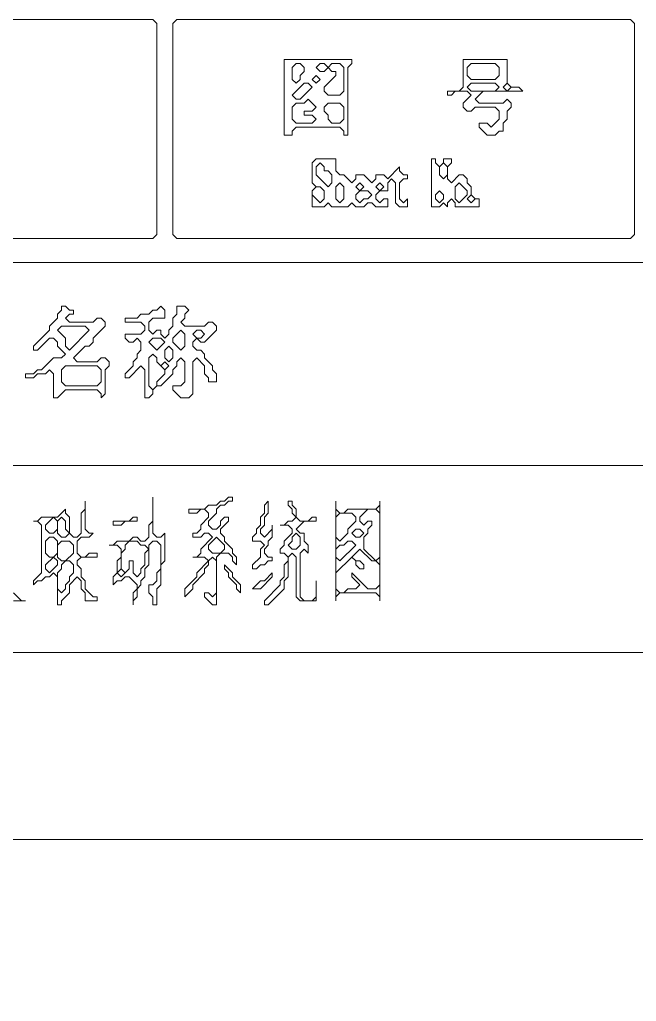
# Model space of a CAD drawing. Extents: x 58 to 1298, y 69 to 1823.
# Drawn here: x 641.5 to 796.5, y 1162.4 to 1409 of the extents above; entities that cross this region are included whole.
import ezdxf

# ---------------------------------------------------------------- set-up
doc = ezdxf.new("R2010")
doc.units = 0
doc.layers.add('TRACE_CURVE', color=3, linetype='Continuous', lineweight=0)
doc.layers.add('TRACE_TEXT_SYMBOL', color=6, linetype='Continuous', lineweight=0)

msp = doc.modelspace()

# ---------------------------------------------------------------- linework, layer by layer
at = {"layer": 'TRACE_CURVE', "color": 3}
for points in [[(295, 1408), (296, 1409), (675, 1409), (676, 1408), (676, 1355), (675, 1354), (296, 1354), (295, 1355)], [(680, 1408), (681, 1409), (795, 1409), (796, 1408), (796, 1355), (795, 1354), (681, 1354), (680, 1355)], [(413, 1347), (414, 1348), (884, 1348), (885, 1347), (885, 1298), (884, 1297), (414, 1297), (413, 1298)], [(413, 1296), (414, 1297), (884, 1297), (885, 1296), (885, 1251), (884, 1250), (414, 1250), (413, 1251)], [(413, 1249), (414, 1250), (884, 1250), (885, 1249), (885, 1204), (884, 1203), (414, 1203), (413, 1204)], [(413, 1202), (414, 1203), (884, 1203), (885, 1202), (885, 1156), (884, 1155), (414, 1155), (413, 1156)]]:
    msp.add_lwpolyline(points, close=True, dxfattribs=at)
at = {"layer": 'TRACE_TEXT_SYMBOL', "color": 6}
for points in [[(708, 1399), (708, 1380), (710, 1380), (710, 1381), (711, 1382), (722, 1382), (723, 1381), (723, 1380), (724, 1380), (724, 1397), (725, 1398), (725, 1399)], [(753, 1399), (753, 1392), (752, 1391), (749, 1391), (749, 1390), (750, 1390), (751, 1391), (754, 1391), (755, 1390), (753, 1388), (753, 1387), (754, 1386), (755, 1386), (756, 1387), (761, 1387), (762, 1386), (762, 1384), (760, 1382), (759, 1383), (757, 1383), (757, 1382), (759, 1380), (761, 1380), (762, 1381), (763, 1381), (763, 1383), (764, 1384), (764, 1386), (765, 1387), (765, 1388), (764, 1389), (763, 1388), (757, 1388), (756, 1389), (758, 1391), (768, 1391), (767, 1392), (765, 1392), (764, 1393), (764, 1399)], [(710, 1397), (711, 1398), (712, 1398), (713, 1397), (713, 1396), (712, 1395), (712, 1394), (711, 1393), (710, 1394)], [(716, 1397), (717, 1398), (718, 1398), (719, 1397), (718, 1396), (717, 1396)], [(719, 1397), (720, 1398), (722, 1398), (723, 1397), (723, 1391), (722, 1390), (719, 1390), (718, 1391), (718, 1392), (721, 1395), (721, 1396), (720, 1396)], [(754, 1397), (755, 1398), (761, 1398), (762, 1397), (762, 1395), (761, 1394), (755, 1394), (754, 1395)], [(715, 1394), (716, 1395), (717, 1394), (716, 1393)], [(713, 1393), (714, 1393), (715, 1392), (712, 1389), (711, 1389), (710, 1390)], [(754, 1392), (755, 1393), (761, 1393), (762, 1392), (761, 1391), (755, 1391)], [(763, 1392), (764, 1393), (765, 1392), (764, 1391)], [(713, 1388), (714, 1389), (716, 1387), (715, 1386), (713, 1386), (713, 1385), (715, 1385), (716, 1384), (715, 1383), (711, 1383), (710, 1384), (710, 1387), (711, 1388)], [(718, 1387), (719, 1388), (722, 1388), (723, 1387), (723, 1384), (722, 1383), (720, 1383), (719, 1384), (719, 1385), (718, 1386)], [(716, 1374), (715, 1373), (715, 1368), (716, 1367), (715, 1366), (715, 1362), (718, 1362), (719, 1363), (720, 1362), (724, 1362), (725, 1363), (726, 1362), (728, 1362), (729, 1363), (730, 1363), (731, 1362), (734, 1362), (734, 1364), (733, 1364), (732, 1363), (731, 1364), (731, 1365), (732, 1366), (734, 1366), (734, 1368), (735, 1369), (736, 1368), (736, 1363), (737, 1362), (739, 1362), (739, 1364), (738, 1363), (737, 1364), (737, 1368), (738, 1369), (739, 1369), (739, 1370), (738, 1370), (737, 1371), (737, 1372), (734, 1369), (733, 1370), (731, 1370), (731, 1369), (730, 1368), (728, 1370), (726, 1370), (726, 1369), (725, 1368), (723, 1370), (722, 1370), (721, 1371), (721, 1374)], [(745, 1374), (745, 1362), (747, 1362), (748, 1363), (749, 1362), (749, 1363), (750, 1364), (751, 1363), (751, 1362), (757, 1362), (757, 1364), (756, 1364), (755, 1365), (755, 1367), (754, 1368), (754, 1369), (753, 1370), (752, 1370), (750, 1368), (749, 1369), (749, 1372), (750, 1373), (750, 1374), (748, 1374), (748, 1373), (747, 1372), (746, 1373), (746, 1374)], [(716, 1372), (717, 1373), (718, 1372), (718, 1371), (719, 1371), (720, 1370), (720, 1368), (719, 1367), (716, 1370)], [(747, 1372), (748, 1373), (749, 1372), (749, 1370), (748, 1369), (747, 1370)], [(715, 1366), (716, 1367), (717, 1367), (718, 1366), (718, 1364), (717, 1363), (715, 1365)], [(721, 1367), (722, 1368), (723, 1367), (723, 1364), (722, 1363), (721, 1364)], [(726, 1367), (727, 1368), (728, 1367), (727, 1366)], [(731, 1367), (732, 1368), (733, 1367), (732, 1366)], [(751, 1367), (752, 1368), (754, 1366), (754, 1365), (752, 1363), (751, 1364)], [(726, 1365), (727, 1366), (729, 1366), (730, 1365), (729, 1364), (728, 1364), (727, 1363), (726, 1364)], [(746, 1365), (747, 1366), (748, 1365), (748, 1364), (747, 1363), (746, 1364)], [(754, 1364), (755, 1365), (756, 1364), (755, 1363)], [(652, 1337), (652, 1336), (651, 1335), (651, 1334), (649, 1332), (649, 1331), (645, 1327), (645, 1326), (646, 1326), (649, 1329), (650, 1329), (651, 1328), (651, 1327), (653, 1325), (652, 1324), (650, 1324), (647, 1321), (646, 1321), (645, 1320), (643, 1320), (643, 1319), (645, 1319), (646, 1320), (648, 1320), (649, 1321), (650, 1320), (650, 1314), (651, 1314), (653, 1316), (661, 1316), (662, 1315), (662, 1314), (663, 1315), (663, 1321), (664, 1322), (664, 1323), (663, 1324), (662, 1324), (661, 1323), (656, 1323), (655, 1324), (658, 1327), (659, 1327), (660, 1328), (660, 1329), (663, 1332), (663, 1333), (662, 1334), (661, 1334), (660, 1333), (654, 1333), (653, 1334), (654, 1335), (655, 1335), (655, 1336), (654, 1336), (653, 1337)], [(651, 1331), (652, 1332), (658, 1332), (659, 1331), (654, 1326), (653, 1327), (653, 1329)], [(682, 1331), (683, 1330), (683, 1327), (682, 1326), (680, 1328), (680, 1329)], [(685, 1330), (686, 1331), (687, 1331), (688, 1330), (687, 1329), (686, 1329)], [(674, 1328), (675, 1329), (677, 1329), (678, 1328), (676, 1326)], [(678, 1326), (679, 1327), (680, 1326), (680, 1324), (679, 1323), (678, 1324)], [(674, 1324), (675, 1325), (676, 1324), (676, 1323), (678, 1321), (678, 1320), (676, 1318), (676, 1317), (675, 1316), (674, 1317)], [(652, 1321), (653, 1322), (661, 1322), (662, 1321), (662, 1318), (661, 1317), (653, 1317), (652, 1318)], [(677, 1322), (678, 1323), (679, 1322), (678, 1321)], [(658, 1288), (658, 1286), (657, 1285), (657, 1280), (656, 1279), (655, 1279), (654, 1280), (654, 1284), (653, 1285), (653, 1286), (651, 1284), (647, 1284), (646, 1283), (645, 1283), (646, 1283), (647, 1282), (647, 1270), (645, 1268), (645, 1267), (646, 1268), (647, 1268), (648, 1269), (649, 1269), (650, 1270), (651, 1269), (651, 1262), (652, 1262), (652, 1263), (654, 1265), (654, 1267), (656, 1269), (657, 1268), (657, 1266), (658, 1265), (658, 1263), (661, 1263), (661, 1264), (660, 1264), (658, 1266), (658, 1268), (657, 1269), (657, 1271), (656, 1272), (656, 1273), (657, 1274), (661, 1274), (661, 1275), (659, 1275), (658, 1274), (657, 1274), (656, 1275), (656, 1278), (657, 1279), (659, 1279), (660, 1280), (659, 1280), (658, 1281)], [(675, 1289), (675, 1283), (674, 1282), (674, 1279), (673, 1278), (672, 1278), (671, 1279), (670, 1279), (669, 1278), (666, 1278), (665, 1277), (664, 1277), (666, 1277), (667, 1276), (667, 1274), (666, 1273), (666, 1270), (665, 1269), (665, 1267), (666, 1268), (667, 1268), (668, 1269), (669, 1269), (671, 1267), (671, 1266), (670, 1265), (670, 1262), (670, 1263), (671, 1264), (671, 1266), (672, 1267), (672, 1268), (673, 1269), (673, 1271), (674, 1272), (674, 1277), (675, 1278), (676, 1278), (677, 1277), (677, 1271), (676, 1270), (676, 1268), (675, 1267), (674, 1267), (674, 1265), (675, 1264), (675, 1262), (676, 1262), (676, 1266), (677, 1267), (677, 1272), (678, 1273), (678, 1280), (677, 1279), (676, 1279), (675, 1280)], [(704, 1288), (703, 1287), (703, 1285), (702, 1284), (702, 1282), (701, 1281), (701, 1280), (700, 1279), (700, 1278), (702, 1278), (703, 1277), (702, 1276), (702, 1274), (700, 1272), (700, 1271), (701, 1271), (702, 1272), (703, 1272), (704, 1273), (705, 1273), (705, 1274), (704, 1274), (703, 1275), (703, 1276), (704, 1277), (704, 1278), (705, 1279), (705, 1282), (705, 1281), (703, 1279), (702, 1280), (702, 1281), (703, 1282), (703, 1284), (704, 1285)], [(709, 1288), (709, 1287), (710, 1286), (710, 1285), (711, 1284), (710, 1283), (709, 1283), (708, 1282), (707, 1282), (709, 1282), (710, 1281), (710, 1280), (708, 1278), (708, 1277), (707, 1276), (707, 1275), (708, 1275), (709, 1274), (709, 1273), (708, 1272), (708, 1269), (707, 1268), (707, 1267), (703, 1263), (703, 1262), (704, 1262), (708, 1266), (708, 1268), (709, 1269), (709, 1274), (710, 1275), (711, 1274), (711, 1264), (712, 1263), (716, 1263), (716, 1268), (716, 1264), (715, 1263), (713, 1263), (712, 1264), (712, 1275), (713, 1276), (714, 1275), (714, 1277), (713, 1278), (713, 1280), (712, 1280), (711, 1281), (713, 1283), (716, 1283), (716, 1284), (715, 1284), (714, 1283), (712, 1283), (711, 1284), (711, 1286), (710, 1287), (710, 1288)], [(721, 1288), (721, 1263), (721, 1264), (722, 1265), (731, 1265), (732, 1264), (732, 1263), (732, 1288), (732, 1287), (731, 1286), (724, 1286), (723, 1285), (722, 1285), (721, 1286)], [(721, 1284), (722, 1285), (725, 1285), (726, 1284), (726, 1283), (724, 1281), (724, 1280), (722, 1278), (721, 1279)], [(729, 1286), (731, 1286), (732, 1285), (732, 1274), (731, 1273), (728, 1276), (728, 1279), (729, 1280), (729, 1281), (730, 1282), (730, 1283), (729, 1283), (728, 1282), (727, 1283), (727, 1284)], [(650, 1284), (651, 1283), (651, 1281), (650, 1280), (649, 1280), (648, 1281), (648, 1282)], [(651, 1283), (652, 1284), (653, 1283), (653, 1281), (654, 1280), (653, 1279), (652, 1279), (651, 1280)], [(670, 1284), (669, 1283), (665, 1283), (665, 1282), (667, 1282), (668, 1283), (671, 1283), (671, 1284)], [(725, 1280), (726, 1281), (727, 1281), (728, 1280), (727, 1279), (726, 1279)], [(648, 1278), (649, 1279), (650, 1279), (651, 1278), (651, 1275), (650, 1274), (649, 1274), (648, 1275)], [(651, 1277), (652, 1278), (654, 1278), (655, 1277), (655, 1275), (653, 1273), (652, 1273), (651, 1274)], [(668, 1277), (669, 1278), (671, 1278), (672, 1277), (673, 1277), (674, 1276), (673, 1275), (673, 1272), (672, 1271), (672, 1270), (671, 1269), (670, 1270), (670, 1273), (669, 1273), (669, 1271), (668, 1270), (667, 1271), (667, 1275), (668, 1276)], [(691, 1279), (693, 1277), (693, 1276), (692, 1275), (690, 1275), (689, 1276), (689, 1277)], [(710, 1279), (711, 1280), (712, 1279), (712, 1277), (711, 1276), (710, 1276), (709, 1277), (710, 1278)], [(723, 1277), (724, 1278), (725, 1278), (726, 1277), (722, 1273), (721, 1274), (721, 1276), (722, 1277)], [(727, 1276), (730, 1273), (731, 1273), (732, 1272), (732, 1267), (731, 1266), (729, 1266), (725, 1270), (725, 1269), (727, 1267), (726, 1266), (724, 1266), (723, 1265), (722, 1265), (721, 1266), (721, 1270), (725, 1274), (726, 1273), (726, 1272), (727, 1271), (728, 1271), (728, 1272), (727, 1273), (726, 1273), (725, 1274)], [(650, 1274), (651, 1273), (651, 1272), (649, 1270), (648, 1271), (648, 1272)], [(652, 1272), (653, 1273), (654, 1273), (655, 1272), (655, 1270), (654, 1269), (654, 1268), (653, 1267), (653, 1266), (652, 1265), (651, 1266), (651, 1270), (652, 1271)], [(666, 1270), (667, 1271), (668, 1270), (667, 1269)], [(693, 1272), (693, 1271), (694, 1270), (694, 1269), (696, 1267), (696, 1266), (697, 1265), (697, 1267), (695, 1269), (695, 1270)], [(705, 1270), (703, 1268), (702, 1268), (700, 1266), (702, 1266), (705, 1269)]]:
    msp.add_lwpolyline(points, close=True, dxfattribs=at)
for points in [[(677, 1337), (676, 1336), (675, 1336), (674, 1335), (672, 1335), (671, 1334), (668, 1334), (668, 1333), (672, 1333), (673, 1332), (673, 1331), (672, 1330), (668, 1330), (668, 1329), (669, 1328), (670, 1328), (671, 1329), (672, 1328), (672, 1326), (671, 1325), (671, 1324), (670, 1323), (670, 1322), (668, 1320), (668, 1319), (669, 1319), (672, 1322), (673, 1321), (673, 1314), (674, 1314), (675, 1315), (675, 1316), (676, 1317), (677, 1317), (680, 1320), (680, 1321), (681, 1322), (681, 1323), (682, 1324), (683, 1323), (683, 1318), (682, 1317), (680, 1317), (680, 1316), (682, 1314), (684, 1314), (685, 1315), (685, 1323), (686, 1324), (688, 1322), (688, 1320), (689, 1319), (689, 1318), (691, 1318), (691, 1320), (690, 1321), (690, 1322), (688, 1324), (688, 1325), (687, 1326), (686, 1326), (685, 1327), (685, 1328), (686, 1329)], [(686, 1329), (687, 1328), (688, 1328), (691, 1331), (691, 1332), (690, 1333), (689, 1333), (688, 1332), (683, 1332), (682, 1333), (683, 1334), (683, 1335), (684, 1336), (683, 1337), (681, 1337), (681, 1335), (680, 1334), (680, 1332), (679, 1331), (679, 1330), (678, 1329), (677, 1330), (677, 1331), (676, 1331), (675, 1330), (674, 1331), (674, 1333), (675, 1334), (678, 1334), (678, 1336), (677, 1337)], [(694, 1289), (693, 1288), (692, 1288), (691, 1287), (689, 1287), (688, 1286), (684, 1286), (684, 1285), (686, 1285), (687, 1286), (688, 1286), (689, 1285), (689, 1284), (687, 1282), (687, 1281), (686, 1280), (685, 1280), (685, 1279), (687, 1279), (688, 1280), (689, 1280), (690, 1279), (687, 1276), (687, 1275), (686, 1274), (685, 1274), (688, 1274), (689, 1273), (686, 1270), (686, 1269), (683, 1266), (683, 1264), (685, 1266), (685, 1267), (688, 1270), (688, 1271), (689, 1272), (689, 1273), (690, 1274), (691, 1273), (691, 1265), (690, 1264), (689, 1265), (688, 1265), (688, 1264), (690, 1262), (691, 1262), (691, 1274), (692, 1275), (694, 1275), (695, 1274), (695, 1273), (696, 1272), (696, 1274), (695, 1275), (695, 1276), (693, 1278), (693, 1279), (692, 1280), (692, 1281), (694, 1283), (694, 1284), (693, 1284), (692, 1283)], [(692, 1283), (692, 1282), (691, 1281), (690, 1281), (689, 1282), (689, 1283), (691, 1285), (691, 1286), (692, 1287), (693, 1287), (694, 1288), (695, 1288), (695, 1289), (694, 1289)], [(640, 1263), (643, 1263), (642, 1263), (640, 1265)]]:
    msp.add_lwpolyline(points, dxfattribs=at)

doc.saveas('drawing.dxf')
